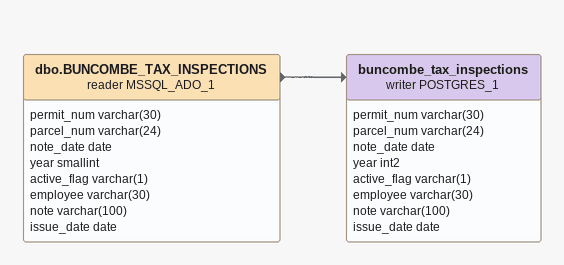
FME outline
dbo.BUNCOMBE_TAX_INSPECTIONS (reader MSSQL_ADO_1)
    attributes: permit_num varchar(30), parcel_num varchar(24), note_date date, year smallint, active_flag varchar(1), employee varchar(30), note varchar(100), issue_date date
    -> buncombe_tax_inspections (writer POSTGRES_1)
buncombe_tax_inspections (writer POSTGRES_1)
    attributes: permit_num varchar(30), parcel_num varchar(24), note_date date, year int2, active_flag varchar(1), employee varchar(30), note varchar(100), issue_date date
